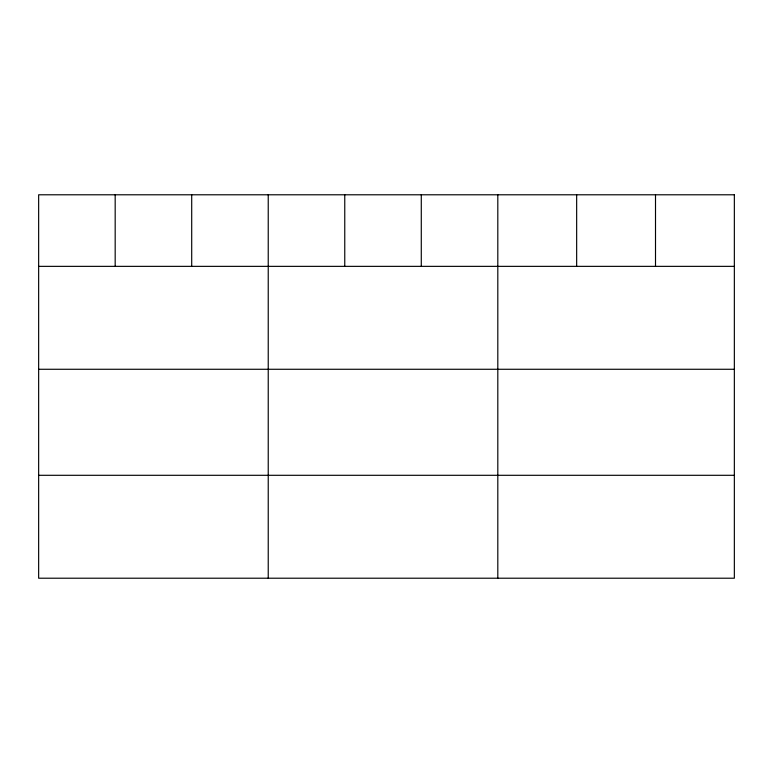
<?xml version="1.0" encoding="UTF-8"?>
<svg xmlns="http://www.w3.org/2000/svg" width="773" height="773" viewBox="0 0 773 773"><rect width="100%" height="100%" fill="white"/><g stroke="black" fill="none" stroke-linecap="round" stroke-linejoin="round"><path stroke-width="1.16" d="M38.65 266.356L734.35 266.356M38.65 369.272L734.35 369.272M38.65 475.298L734.35 475.298M655.504 194.786L655.504 266.356M576.658 194.786L576.658 266.356M497.812 194.786L497.812 578.214M421.285 194.786L421.285 266.356M344.758 194.786L344.758 266.356M268.231 194.786L268.231 578.214M191.704 194.786L191.704 266.356M115.177 194.786L115.177 266.356M734.35 194.786L38.65 194.786L38.65 578.214L734.35 578.214L734.35 194.786"/></g></svg>
